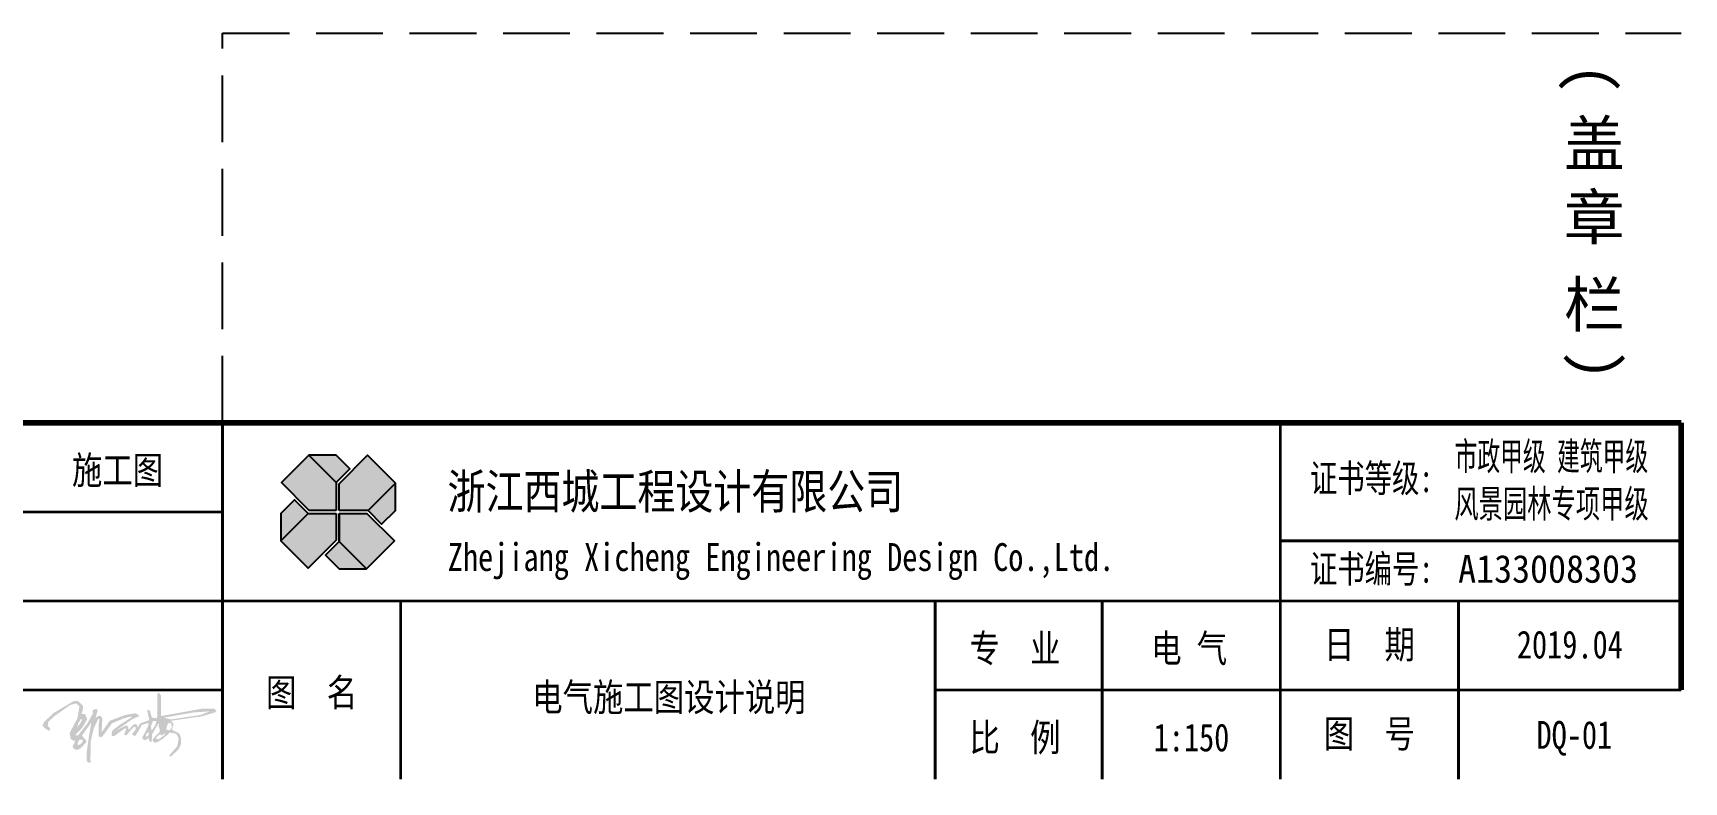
# Model space of a CAD drawing. Extents: x 7651907 to 8255021, y -2490714 to -1144618.
# Drawn here: x 7943525 to 7962058, y -1434138 to -1425732 of the extents above; entities that cross this region are included whole.
import ezdxf
from ezdxf.enums import TextEntityAlignment as Align

# ---------------------------------------------------------------- set-up
doc = ezdxf.new("R2010")
doc.units = 0
doc.header["$LTSCALE"] = 1000
doc.linetypes.add('DASH', pattern=[0.35, 0.25, -0.1])
doc.layers.get('0').update_dxf_attribs({"linetype": 'CONTINUOUS'})
doc.layers.add('图框', color=4, linetype='CONTINUOUS')
doc.layers.add('图框文字', color=7, linetype='CONTINUOUS')
doc.styles.add('宋体', font='', dxfattribs={"width": 0.8})
doc.styles.add('黑体', font='simhei.ttf', dxfattribs={"width": 0.7})
doc.styles.get('宋体').set_extended_font_data('SimSun')

# ---------------------------------------------------------------- blocks, each defined once
blk = doc.blocks.new('标志')
at = {"layer": '图框', "ltscale": 0.1}
h = blk.add_hatch(color=251, dxfattribs=at)
h.paths.add_polyline_path([(1484421, -466010), (1484102, -466330), (1484102, -466631), (1484426, -466631), (1484734, -466323)])
h.paths.add_polyline_path([(1484067, -466008), (1483761, -466008), (1484069, -466316), (1484221, -466163)])
h.paths.add_polyline_path([(1483761, -466008), (1483453, -466317), (1483767, -466631), (1484069, -466631), (1484069, -466316)])
h.paths.add_polyline_path([(1483754, -466664), (1483601, -466511), (1483446, -466666), (1483446, -466971)])
h.paths.add_polyline_path([(1484069, -466664), (1483754, -466664), (1483446, -466971), (1483754, -467279), (1484069, -466965)])
h.paths.add_polyline_path([(1484413, -466664), (1484102, -466664), (1484102, -466979), (1484409, -467286), (1484722, -466973)])
h.paths.add_polyline_path([(1484102, -466979), (1483949, -467131), (1484103, -467286), (1484409, -467286)])
h.paths.add_polyline_path([(1484734, -466323), (1484426, -466631), (1484579, -466784), (1484734, -466629)])
blk.add_line((1484421, -466010), (1484102, -466330), dxfattribs=at)
at = {"layer": '图框', "ltscale": 0.1, "flags": 128}
for points in [[(1484069, -466631), (1483767, -466631), (1483453, -466317), (1483761, -466008), (1484069, -466316), (1484069, -466631)], [(1484069, -466316), (1484221, -466163), (1484067, -466008), (1483761, -466008)], [(1484102, -466631), (1484102, -466330), (1484421, -466010), (1484734, -466323), (1484426, -466631), (1484102, -466631)], [(1484102, -466631), (1484102, -466330), (1484421, -466010)], [(1484426, -466631), (1484579, -466784), (1484734, -466629), (1484734, -466323)], [(1483754, -466664), (1483601, -466511), (1483446, -466666), (1483446, -466971)], [(1484069, -466664), (1484069, -466965), (1483754, -467279), (1483446, -466971), (1483754, -466664), (1484069, -466664)], [(1484102, -466664), (1484102, -466979), (1483949, -467131)], [(1484102, -466664), (1484413, -466664), (1484722, -466973), (1484409, -467286), (1484102, -466979), (1484102, -466664)], [(1484102, -466979), (1483949, -467131), (1484103, -467286), (1484409, -467286)]]:
    blk.add_lwpolyline(points, dxfattribs=at)

msp = doc.modelspace()

# ---------------------------------------------------------------- hatches: boundary and pattern name
h = msp.add_hatch(color=256)
h.paths.add_polyline_path([(7945074.4, -1433451.2), (7945425.2, -1433400.2), (7945572.4, -1433355.2), (7945584, -1433333.9), (7945547.4, -1433313.9), (7945415.5, -1433316.6), (7944960, -1433399.2), (7944960, -1433166.7), (7944935.9, -1433132.2), (7944918.5, -1433156.5), (7944921.7, -1433385.8), (7944915.8, -1433423.6), (7944858.4, -1433414.6), (7944835.6, -1433336), (7944806, -1433327.7), (7944828.7, -1433443.6), (7944724.2, -1433483.6), (7944699.2, -1433532), (7944697, -1433505.6), (7944677.6, -1433485.8), (7944645.2, -1433499.6), (7944597.3, -1433555.7), (7944594.7, -1433522), (7944572.7, -1433502.6), (7944534.7, -1433520.3), (7944439.3, -1433574.3), (7944635.7, -1433436.5), (7944719.6, -1433397), (7944680, -1433366.9), (7944561.2, -1433385.9), (7944386.2, -1433451.8), (7944295.1, -1433580.5), (7944303, -1433424.1), (7944284.2, -1433396.4), (7944258.5, -1433396.4), (7944225.8, -1433421.2), (7944249.1, -1433340.2), (7944238.7, -1433315.3), (7944196.1, -1433333.1), (7944196.1, -1433371.7), (7944134.7, -1433481.5), (7944029.8, -1433616.1), (7943996.1, -1433616.1), (7944081.2, -1433525.1), (7944132.7, -1433431.1), (7944109, -1433376.6), (7944069.4, -1433376.6), (7944083.2, -1433334.1), (7944085.2, -1433282.6), (7944030.7, -1433231.2), (7943980.3, -1433231.2), (7943752.5, -1433366.7), (7943649.5, -1433465.7), (7943631.7, -1433501.3), (7943653.5, -1433533), (7943708, -1433565.6), (7943717.9, -1433536.9), (7943690.3, -1433507.7), (7943698.5, -1433460.8), (7943765.6, -1433398.8), (7943945, -1433273), (7944008.7, -1433256.4), (7944046.1, -1433289), (7944024, -1433421.1), (7943935.9, -1433587.8), (7943942, -1433629.5), (7943948.8, -1433655), (7943975.3, -1433674.3), (7944000.5, -1433674.3), (7943967.5, -1433743), (7943992.4, -1433773.6), (7944026.4, -1433777.7), (7944064.1, -1433756.3), (7944123.7, -1433689.6), (7944119.2, -1433669.2), (7944073.4, -1433619.7), (7944179.2, -1433470.1), (7944150.6, -1433641.3), (7944127.1, -1433807.1), (7944125.7, -1433897.9), (7944143.7, -1433921), (7944171.3, -1433916.6), (7944176.7, -1433904.4), (7944168.6, -1433896.9), (7944173.7, -1433674.9), (7944207.1, -1433537.1), (7944255.5, -1433432.4), (7944269.4, -1433432.4), (7944262.9, -1433489.8), (7944262.9, -1433627.2), (7944287.4, -1433637.4), (7944306.8, -1433622.8), (7944412.3, -1433479.2), (7944535.9, -1433426.8), (7944613.5, -1433405.8), (7944637.7, -1433405.8), (7944627.1, -1433415.3), (7944497.8, -1433497.7), (7944415.1, -1433561.6), (7944406.5, -1433598), (7944411.4, -1433625.2), (7944441.3, -1433619.7), (7944556.4, -1433536.1), (7944572.4, -1433540.5), (7944546.6, -1433606.1), (7944574.5, -1433613.3), (7944615.6, -1433563.6), (7944659.2, -1433516.7), (7944677.9, -1433524.9), (7944677.9, -1433551.7), (7944636.4, -1433598.3), (7944660.2, -1433623.5), (7944676.5, -1433616.3), (7944735.8, -1433520.4), (7944735.8, -1433502), (7944818.1, -1433475.2), (7944818.1, -1433509.4), (7944750.4, -1433641.6), (7944759.6, -1433660), (7944786.5, -1433668.5), (7944821.9, -1433645), (7944828.3, -1433673.2), (7944847.1, -1433692.6), (7944856.6, -1433683.4), (7944861.7, -1433602.4), (7944933.9, -1433478.3), (7944937.3, -1433525.9), (7944945.8, -1433537.8), (7944945.8, -1433577.7), (7944868.9, -1433655.2), (7944868.9, -1433678.7), (7944892.7, -1433697.7), (7944916.9, -1433693), (7944983.8, -1433652.3), (7945060.5, -1433582.6), (7945133, -1433597.8), (7945160.6, -1433649.6), (7945145.4, -1433735.1), (7945054.3, -1433840.8), (7945069.5, -1433856.6), (7945161.3, -1433768.3), (7945186.2, -1433711), (7945184.8, -1433637.1), (7945162.1, -1433590.6), (7945083.3, -1433552.7), (7945104.1, -1433489.2)])
h.paths.add_polyline_path([(7945049.3, -1433473.1), (7945072.8, -1433479.3), (7945080.9, -1433495.1), (7945080.9, -1433531.5), (7945056, -1433559.2), (7945020.6, -1433550.6), (7945028.3, -1433505.2)], flags=16)
h.paths.add_polyline_path([(7944994.3, -1433416.1), (7945322.4, -1433358.5), (7945509.5, -1433345.1), (7945407.1, -1433385.8), (7945072.8, -1433436.5)], flags=16)
h.paths.add_polyline_path([(7944900.4, -1433493.6), (7944856, -1433566.1), (7944848.8, -1433508), (7944871.6, -1433455.3), (7944908, -1433455.7)], flags=16)
h.paths.add_polyline_path([(7945007.2, -1433589.9), (7945001.4, -1433611.9), (7944931.5, -1433662), (7944906.2, -1433650.2), (7944916.2, -1433628.7), (7944953.9, -1433600.4), (7944967.7, -1433618.7), (7944989.4, -1433602.8)], flags=16)
h.paths.add_polyline_path([(7944823.7, -1433578), (7944822.5, -1433614), (7944791, -1433635.6), (7944794.8, -1433598.8)], flags=16)
h.paths.add_polyline_path([(7944076.5, -1433439.5), (7944060.4, -1433470.7), (7944019.9, -1433525.6), (7944033.7, -1433478.3), (7944062.5, -1433430.9)], flags=16)
h.paths.add_polyline_path([(7944084.4, -1433681), (7944063.8, -1433708.8), (7944032.7, -1433726), (7944023.7, -1433709.8), (7944046.6, -1433663.8), (7944076.6, -1433664.8)], flags=16)

# ---------------------------------------------------------------- linework, layer by layer
at = {"layer": '图框', "color": 251, "linetype": 'DASH', "ltscale": 3}
for p, q in [((7945652.1, -1425732.1), (7962027.1, -1425732.1)), ((7945652.1, -1430107.1), (7945652.1, -1425732.1))]:
    msp.add_line(p, q, dxfattribs=at)
at = {"layer": '图框', "ltscale": 0.1}
msp.add_line((7945652.1, -1432107.1), (7962027.1, -1432107.1), dxfattribs=at)
at = {"layer": '图框', "ltscale": 0.1, "flags": 128}
for points, const_width in [([(7926277.1, -1434107.1), (7926277.1, -1430107.1), (7962027.1, -1430107.1)], 62.5), ([(7945652.1, -1430107.1), (7945652.1, -1434107.1)], 31.2), ([(7945652.1, -1430107.1), (7945652.1, -1434107.1)], 31.2), ([(7957527.1, -1430107.1), (7957527.1, -1432107.1)], 31.2), ([(7962027.1, -1430107.1), (7962027.1, -1433107.1)], 62.5), ([(7926277.1, -1431107.1), (7945652.1, -1431107.1)], 31.2), ([(7957527.1, -1431432.1), (7962027.1, -1431432.1)], 31.2), ([(7926277.1, -1432107.1), (7945652.1, -1432107.1)], 31.2), ([(7945652.1, -1432107.1), (7962027.1, -1432107.1)], 31.2), ([(7947652.1, -1432107.1), (7947652.1, -1434107.1)], 31.2), ([(7953652.1, -1432107.1), (7953652.1, -1434107.1)], 31.2), ([(7955527.1, -1432107.1), (7955527.1, -1434107.1)], 31.2), ([(7957527.1, -1432107.1), (7957527.1, -1434107.1)], 31.2), ([(7959527.1, -1432107.1), (7959527.1, -1434107.1)], 31.2), ([(7962027.1, -1432107.1), (7962027.1, -1433107.1)], 31.2), ([(7926277.1, -1433107.1), (7945652.1, -1433107.1)], 31.2), ([(7953652.1, -1433107.1), (7962027.1, -1433107.1)], 31.2)]:
    msp.add_lwpolyline(points, dxfattribs=dict(at, const_width=const_width))

# ---------------------------------------------------------------- block references
at = {"layer": '图框'}
msp.add_blockref('标志', (6462859.3, -964460.5), dxfattribs=at)

# ---------------------------------------------------------------- texts
at = {"layer": '图框文字', "ltscale": 0.1, "style": '黑体'}
for s, p in [('(', (7961035.6, -1426243.8)), (')', (7961089.9, -1429459.8))]:
    msp.add_text(s, height=500, rotation=270, dxfattribs=at).set_placement(p, align=Align.MIDDLE_CENTER)
for s, p in [('盖', (7961051.4, -1426972)), ('章', (7961051.4, -1427800.7)), ('栏', (7961051.4, -1428778.9))]:
    msp.add_text(s, height=500, dxfattribs=at).set_placement(p, align=Align.MIDDLE_CENTER)
at = {"layer": '图框文字', "ltscale": 0.1, "style": '宋体'}
for s, width, p in [('市政甲级 建筑甲级 ', 0.6, (7960633.6, -1430638.4)), ('施工图', 0.8, (7944473.1, -1430794.7)), ('证书等级:', 0.72, (7958550.3, -1430885.2)), ('风景园林专项甲级', 0.64, (7960571.4, -1431171.2)), ('证书编号:', 0.72, (7958550.3, -1431902.1)), ('A133008303 ', 0.95, (7960633.6, -1431902.1)), ('专  业', 0.8, (7954548.4, -1432794.7)), ('电 气', 0.8, (7956503.9, -1432794.7)), ('日  期', 0.8, (7958527.1, -1432752.2)), ('2019.04', 0.8, (7960777.1, -1432752.2)), ('图  名', 0.8, (7946652.1, -1433290.3)), ('比  例', 0.8, (7954548.4, -1433794.7)), ('1:150', 0.8, (7956529.1, -1433794.7)), ('图  号', 0.8, (7958527.1, -1433752.2))]:
    msp.add_text(s, height=312.5, dxfattribs=dict(at, width=width)).set_placement(p, align=Align.CENTER)
at = {"layer": '图框文字', "ltscale": 0.1, "style": '宋体', "width": 0.8}
for s, height, p in [('浙江西城工程设计有限公司', 390.625, (7948178.2, -1431073)), ('Zhejiang Xicheng Engineering Design Co.,Ltd.', 312.5, (7948180.3, -1431770.1))]:
    msp.add_text(s, height=height, dxfattribs=at).set_placement(p)
at = {"layer": '图框文字', "color": 1, "ltscale": 0.1, "style": '宋体', "width": 0.8}
for s, p in [('电气施工图设计说明', (7950663.4, -1433342.9)), ('DQ-01', (7960827.9, -1433766.3))]:
    msp.add_text(s, height=312.5, dxfattribs=at).set_placement(p, align=Align.CENTER)

doc.saveas('drawing.dxf')
